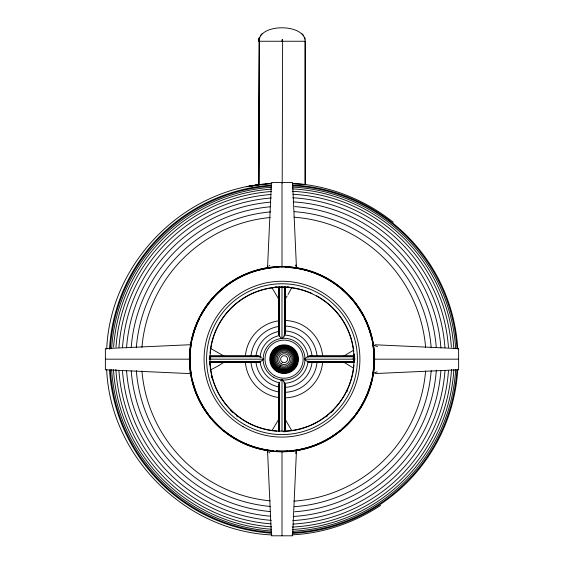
<?xml version="1.0" encoding="UTF-8"?>
<svg xmlns="http://www.w3.org/2000/svg" width="564" height="564" viewBox="0 0 564 564"><rect width="100%" height="100%" fill="white"/><g stroke="black" fill="none" stroke-linecap="round" stroke-linejoin="round"><path stroke-width="0.85" d="M305.18 41.25L305.173 184.506L305.173 41.25C304.729 23.321 258.904 23.314 259.109 41.25L258.805 39.106L259.426 37.125M258.82 184.639L259.214 41.25L258.798 39.106L259.299 41.25L258.82 184.668C177.434 194.404 109.938 267.216 106.723 349.165M282.197 183.18L282.627 39.318M296.46 450.728L292.589 535.8L271.418 535.8L267.519 450.199M281.499 338.428C279.575 336.736 277.862 333.768 279.434 331.343M284.044 382.039L285.06 384.373L284.834 386.982M278.82 431.319L278.82 384.951L279.589 382.195L279.589 431.404M284.066 336.278L285.18 332.901L285.18 286.977M296.41 451.01L296.241 451.849M295.938 452.97L295.804 453.364M272.045 430.508L278.919 418.932M291.687 287.866L288.007 294.57M304.87 358.803L304.842 359.501M263.233 359.55L263.233 358.803M287.125 296.001L285.165 299.082M284.39 335.77L284.411 286.921M283.932 336.496L282.515 338.308M280.562 380.904L281.274 380.136M260.533 35.335L261.992 33.784M305.11 358.521L306.731 357.188M263.155 359.677L260.145 361.891L257.924 362.356L209.85 362.356M281.669 338.52L282.374 338.421M307.317 356.793L354.262 356.765M224.669 361.834L219.149 365.38M260.716 361.587L209.766 361.587M343.779 356.124L353.339 350.336M311.885 361.891L310.137 362.356L308.141 361.975L354.157 361.975M380.644 505.407C354.319 522.701 323.56 533.368 292.032 534.848M218.783 365.599L210.619 369.899M307.895 356.476L307.429 356.723M281.669 379.833L282.12 379.748M256.444 356.307L258.939 356.103L261.625 357.386M354.114 355.997L310.137 355.997L308.141 356.37L354.157 356.37M259.348 184.632L247.095 186.656L266.081 183.97M260.286 184.484L247.06 186.642L258.82 184.682L259.377 41.25L258.813 39.106L259.13 41.25L305.117 41.25M259.637 184.604L271.665 183.497M260.631 184.449L263.557 184.153M265.059 184.026L271.834 183.561M190.597 344.71L105.376 348.58L105.376 369.751L190.597 373.643M374.975 373.565L458.624 369.765L458.624 348.594L374.975 344.78M209.85 355.997L257.924 355.997M209.667 356.138L258.939 356.103M309.128 356.103L354.291 356.138M209.878 356.37L259.933 356.37M209.766 356.765L260.716 356.765M209.131 358.175L210.88 358.175M353.05 358.175L354.812 358.175M353.149 358.528L354.911 358.528M105.376 359.176L189.934 359.176M209.209 359.176L263.458 359.176M304.666 359.197L354.791 359.176M374.066 359.176L458.624 359.176M353.149 359.818L354.911 359.818M304.955 359.684L307.359 361.587L354.262 361.587M209.878 361.975L259.933 361.975M209.667 362.215L258.939 362.25M309.128 362.25L354.291 362.215M310.137 362.356L354.114 362.356M271.947 534.869L269.303 534.813C183.617 529.666 110.551 455.529 106.666 369.765M292.349 183.427L304.835 184.47M293.936 183.603L304.482 184.435M310.137 355.997L311.603 356.307M257.924 362.356L256.239 361.94M305.42 184.548C337.427 188.877 368.024 202.123 393.263 222.251M190.865 373.417L190.364 373.283M210.619 348.446L224.035 356.088M281.979 338.668L282 286.378M353.339 368.017L343.328 361.919M307.359 361.587L307.93 361.891M282 379.671L282 431.093M302.008 33.784L303.467 35.335M282.501 380.023L283.932 381.856M284.566 330.969L285.18 332.901M278.919 299.413L272.045 287.844M285.165 419.264L291.778 430.67M279.434 387.01L278.82 384.951M295.804 264.981L295.938 265.376M304.574 37.125L305.187 39.106M285.06 384.373L285.039 431.559M296.241 266.504L296.41 267.343M259.257 41.25L258.798 39.106L259.214 41.25M267.562 450.474L267.794 451.574A111.982 37.562 8.2 0 0 268.069 452.413M296.46 267.618L292.589 182.546L271.418 182.546L267.519 268.147L267.794 266.772A111.982 37.562 -8.2 0 1 268.069 265.94M285.18 385.445L285.18 431.368M285.039 286.787L285.074 333.916M284.799 287.027L284.799 334.917M284.799 383.428L284.799 431.326M284.482 286.519L284.482 288.253M284.411 382.618L284.411 431.432M282 39.797L282 41.25M282 182.546L282 267.11M282 451.242L282 535.8M279.589 286.942L279.589 336.158M279.201 287.055L279.201 335.397M279.201 382.956L279.201 431.291M278.926 287.09L278.926 334.41M278.926 383.936L278.961 431.502M278.82 287.027L278.82 333.394M457.735 369.963A174.452 174.452 0 0 1 292.751 533.382M271.178 533.177A174.452 174.452 0 0 1 109.508 369.963M109.458 349.215A174.452 174.452 0 0 1 271.178 185.168M292.751 184.964A174.452 174.452 0 0 1 457.785 349.215M456.932 369.913A173.627 173.627 0 0 1 292.723 532.564M271.249 532.36A173.627 173.627 0 0 1 110.34 369.913M110.34 348.439A173.627 173.627 0 0 1 271.249 185.986M292.723 185.782A173.627 173.627 0 0 1 456.932 348.439M455.663 369.716A172.33 172.33 0 0 1 292.441 531.281M271.362 531.069A172.33 172.33 0 0 1 111.644 369.716M111.644 348.637A172.33 172.33 0 0 1 271.362 187.283M292.441 187.065A172.33 172.33 0 0 1 455.663 348.637M453.858 369.603A170.504 170.504 0 0 1 292.363 529.462M271.503 529.244A170.504 170.504 0 0 1 113.477 369.603M113.597 347.008A170.504 170.504 0 0 1 271.503 189.102M292.363 188.891A170.504 170.504 0 0 1 453.858 348.742M451.489 369.455A168.121 168.121 0 0 1 292.251 527.079M271.686 526.868A168.121 168.121 0 0 1 115.874 369.455M115.987 347.177A168.121 168.121 0 0 1 271.686 191.478M292.251 191.267A168.121 168.121 0 0 1 451.376 347.177M448.45 370.957A165.174 165.174 0 0 1 292.963 524.09M271.072 523.864A165.174 165.174 0 0 1 118.948 370.957M118.948 347.389A165.174 165.174 0 0 1 271.072 194.488M292.963 194.263A165.174 165.174 0 0 1 448.45 347.389M444.954 370.703A161.649 161.649 0 0 1 292.779 520.572M271.362 520.353A161.649 161.649 0 0 1 122.473 370.703M122.473 347.643A161.649 161.649 0 0 1 271.362 197.999M292.779 197.781A161.649 161.649 0 0 1 444.954 347.643M440.907 370.414A157.582 157.582 0 0 1 293.245 516.469M270.762 516.222A157.582 157.582 0 0 1 126.547 370.414M126.547 347.932A157.582 157.582 0 0 1 270.762 202.131M293.245 201.884A157.582 157.582 0 0 1 440.907 347.932M436.332 370.09A152.978 152.978 0 0 1 294.655 511.767M270.318 511.562A152.978 152.978 0 0 1 131.215 370.929M131.215 347.424A152.978 152.978 0 0 1 270.318 206.784M294.655 206.586A152.978 152.978 0 0 1 436.268 347.424M431.199 370.604A147.881 147.881 0 0 1 294.309 506.683M270.579 506.472A147.881 147.881 0 0 1 136.319 370.604M136.319 347.748A147.881 147.881 0 0 1 270.579 211.881M294.309 211.669A147.881 147.881 0 0 1 431.199 347.748M425.608 371.013A142.332 142.332 0 0 1 293.929 501.142M270.241 500.86A142.332 142.332 0 0 1 141.938 371.013M141.938 347.332A142.332 142.332 0 0 1 270.241 217.492M293.929 217.21A142.332 142.332 0 0 1 425.608 347.332M322.622 361.94A38.726 38.726 0 0 1 285.377 397.874M278.482 397.507A38.726 38.726 0 0 1 245.368 361.94M245.368 356.413A38.726 38.726 0 0 1 278.482 320.846M285.377 320.472A38.726 38.726 0 0 1 322.622 356.413M317.088 361.538A33.156 33.156 0 0 1 284.799 392.325M279.293 391.994A33.156 33.156 0 0 1 250.938 361.538M251.001 356.025A33.156 33.156 0 0 1 279.293 326.352M284.799 326.027A33.156 33.156 0 0 1 317.017 356.025M312.103 361.855A28.207 28.207 0 0 1 284.693 387.376M279.349 386.989A28.207 28.207 0 0 1 255.943 361.855M255.943 356.49A28.207 28.207 0 0 1 279.349 331.357M284.693 330.976A28.207 28.207 0 0 1 312.103 356.49M308.022 360.889A24.048 24.048 0 0 1 284.037 383.217M278.926 382.667A24.048 24.048 0 0 1 260.053 360.889M260.053 357.456A24.048 24.048 0 0 1 278.926 335.679M284.037 335.129A24.048 24.048 0 0 1 308.022 357.456M373.706 352.613A91.939 91.939 0 0 1 373.706 365.733M373.41 369.004A91.939 91.939 0 0 1 372.621 374.693M371.084 381.913A91.939 91.939 0 0 1 355.602 414.272M352.542 418.128A91.939 91.939 0 0 1 342.207 428.654M339.69 430.762A91.939 91.939 0 0 1 291.01 450.671M287.739 450.932A91.939 91.939 0 0 1 276.261 450.932M272.99 450.671A91.939 91.939 0 0 1 224.31 430.762M221.793 428.654A91.939 91.939 0 0 1 211.458 418.128M208.398 414.272A91.939 91.939 0 0 1 192.916 381.913M191.379 374.693A91.939 91.939 0 0 1 190.59 369.004M190.294 365.733A91.939 91.939 0 0 1 190.294 352.613M190.59 349.349A91.939 91.939 0 0 1 191.379 343.659M192.162 339.634A91.939 91.939 0 0 1 199.423 318.759M201.306 315.114A91.939 91.939 0 0 1 278.722 267.294M285.278 267.294A91.939 91.939 0 0 1 362.694 315.114M364.577 318.759A91.939 91.939 0 0 1 371.838 339.634M372.621 343.659A91.939 91.939 0 0 1 373.41 349.349M285.285 267.167A92.066 92.066 0 0 1 373.953 363.695A92.066 92.066 0 0 1 276.254 451.059M272.976 450.798A92.066 92.066 0 0 1 189.976 356.3A92.066 92.066 0 0 1 278.715 267.167M354.016 354.023A72.199 72.199 0 0 1 354.178 360.889M353.952 365.183A72.199 72.199 0 0 1 283.72 431.354M276.846 431.192A72.199 72.199 0 0 1 209.886 362.61M209.801 359.176A72.199 72.199 0 0 1 209.85 356.596M210.048 353.17A72.199 72.199 0 0 1 311.991 293.499M316.601 295.804A72.199 72.199 0 0 1 353.783 351.457M347.678 390.119A72.601 72.601 0 0 1 346.923 391.67M333.338 410.514A72.601 72.601 0 0 1 331.477 412.312M327.557 415.71A72.601 72.601 0 0 1 326.196 416.775M285.454 431.7A72.601 72.601 0 0 1 283.727 431.756M237.804 416.775A72.601 72.601 0 0 1 236.443 415.71M232.523 412.312A72.601 72.601 0 0 1 230.662 410.514M211.867 377.965A72.601 72.601 0 0 1 211.246 375.448M209.582 364.351A72.601 72.601 0 0 1 209.477 362.631M275.098 286.9A72.601 72.601 0 0 1 276.818 286.759M287.182 286.759A72.601 72.601 0 0 1 288.902 286.9M354.418 353.995A72.601 72.601 0 0 1 354.523 355.722M296.135 450.1A170.85 56.668 -8.4 0 1 295.945 451.059M296.163 451.856A113.145 37.802 -6.3 0 1 295.839 452.977M269.733 453.019A97.417 32.606 7.8 0 1 269.451 452.49M190.315 372.416A100.371 33.579 83.1 0 1 189.849 372.205M269.451 265.863A97.417 32.606 -7.8 0 1 269.733 265.327M295.945 267.294A170.85 56.668 8.4 0 1 296.135 268.252M295.839 265.369A113.145 37.802 6.3 0 1 296.163 266.497M373.107 345.302A144.363 47.806 80.5 0 1 377.556 346.663M377.245 371.817A144.363 47.806 -80.5 0 1 373.107 373.051M282.381 362.194A3.49 3.49 0 0 0 287.612 359.176A3.49 3.49 0 0 0 282.381 356.152A3.49 3.49 0 0 0 282.381 362.194M273.603 377.281A20.903 20.903 0 0 0 304.962 359.176A20.903 20.903 0 0 0 273.603 341.072A20.903 20.903 0 0 0 273.603 377.281M274.541 375.68A19.063 19.063 0 0 0 303.129 359.176A19.063 19.063 0 0 0 274.541 342.665A19.063 19.063 0 0 0 274.541 375.68M276.945 371.577A14.326 14.326 0 0 0 298.434 359.176A14.326 14.326 0 0 0 276.945 346.768A14.326 14.326 0 0 0 276.945 371.577M277.213 371.119A13.79 13.79 0 0 0 297.898 359.176A13.79 13.79 0 0 0 277.213 347.234A13.79 13.79 0 0 0 277.213 371.119M277.509 370.611A13.205 13.205 0 0 0 297.32 359.176A13.205 13.205 0 0 0 277.509 347.734A13.205 13.205 0 0 0 277.509 370.611M277.826 370.062A12.57 12.57 0 0 0 296.685 359.176A12.57 12.57 0 0 0 277.826 348.291A12.57 12.57 0 0 0 277.826 370.062M278.179 369.455A11.872 11.872 0 0 0 295.987 359.176A11.872 11.872 0 0 0 278.179 348.89A11.872 11.872 0 0 0 278.179 369.455M278.56 368.793A11.111 11.111 0 0 0 295.226 359.176A11.111 11.111 0 0 0 278.56 349.553A11.111 11.111 0 0 0 278.56 368.793M278.99 368.059A10.258 10.258 0 0 0 294.373 359.176A10.258 10.258 0 0 0 278.99 350.293A10.258 10.258 0 0 0 278.99 368.059M279.462 367.234A9.313 9.313 0 0 0 293.428 359.176A9.313 9.313 0 0 0 279.462 351.111A9.313 9.313 0 0 0 279.462 367.234M280.005 366.304A8.234 8.234 0 0 0 292.349 359.176A8.234 8.234 0 0 0 280.005 352.049A8.234 8.234 0 0 0 280.005 366.304M280.632 365.218A6.979 6.979 0 0 0 291.102 359.176A6.979 6.979 0 0 0 280.632 353.134A6.979 6.979 0 0 0 280.632 365.218M281.387 363.907A5.464 5.464 0 0 0 289.593 359.176A5.464 5.464 0 0 0 281.387 354.439A5.464 5.464 0 0 0 281.387 363.907M235.879 439.06A92.242 92.242 0 0 0 374.242 359.176A92.242 92.242 0 0 0 235.879 279.293A92.242 92.242 0 0 0 235.879 439.06M235.766 439.257A92.468 92.468 0 0 0 374.468 359.176A92.468 92.468 0 0 0 235.766 279.095A92.468 92.468 0 0 0 235.766 439.257M235.689 439.391A92.63 92.63 0 0 0 374.63 359.176A92.63 92.63 0 0 0 235.689 278.954A92.63 92.63 0 0 0 235.689 439.391M243.042 426.645A77.91 77.91 0 0 0 359.91 359.176A77.91 77.91 0 0 0 243.042 291.701A77.91 77.91 0 0 0 243.042 426.645M244.297 424.473A75.4 75.4 0 0 0 357.4 359.176A75.4 75.4 0 0 0 244.297 293.872A75.4 75.4 0 0 0 244.297 424.473M246.017 421.491A71.959 71.959 0 0 0 353.959 359.176A71.959 71.959 0 0 0 246.017 296.854A71.959 71.959 0 0 0 246.017 421.491"/></g></svg>
